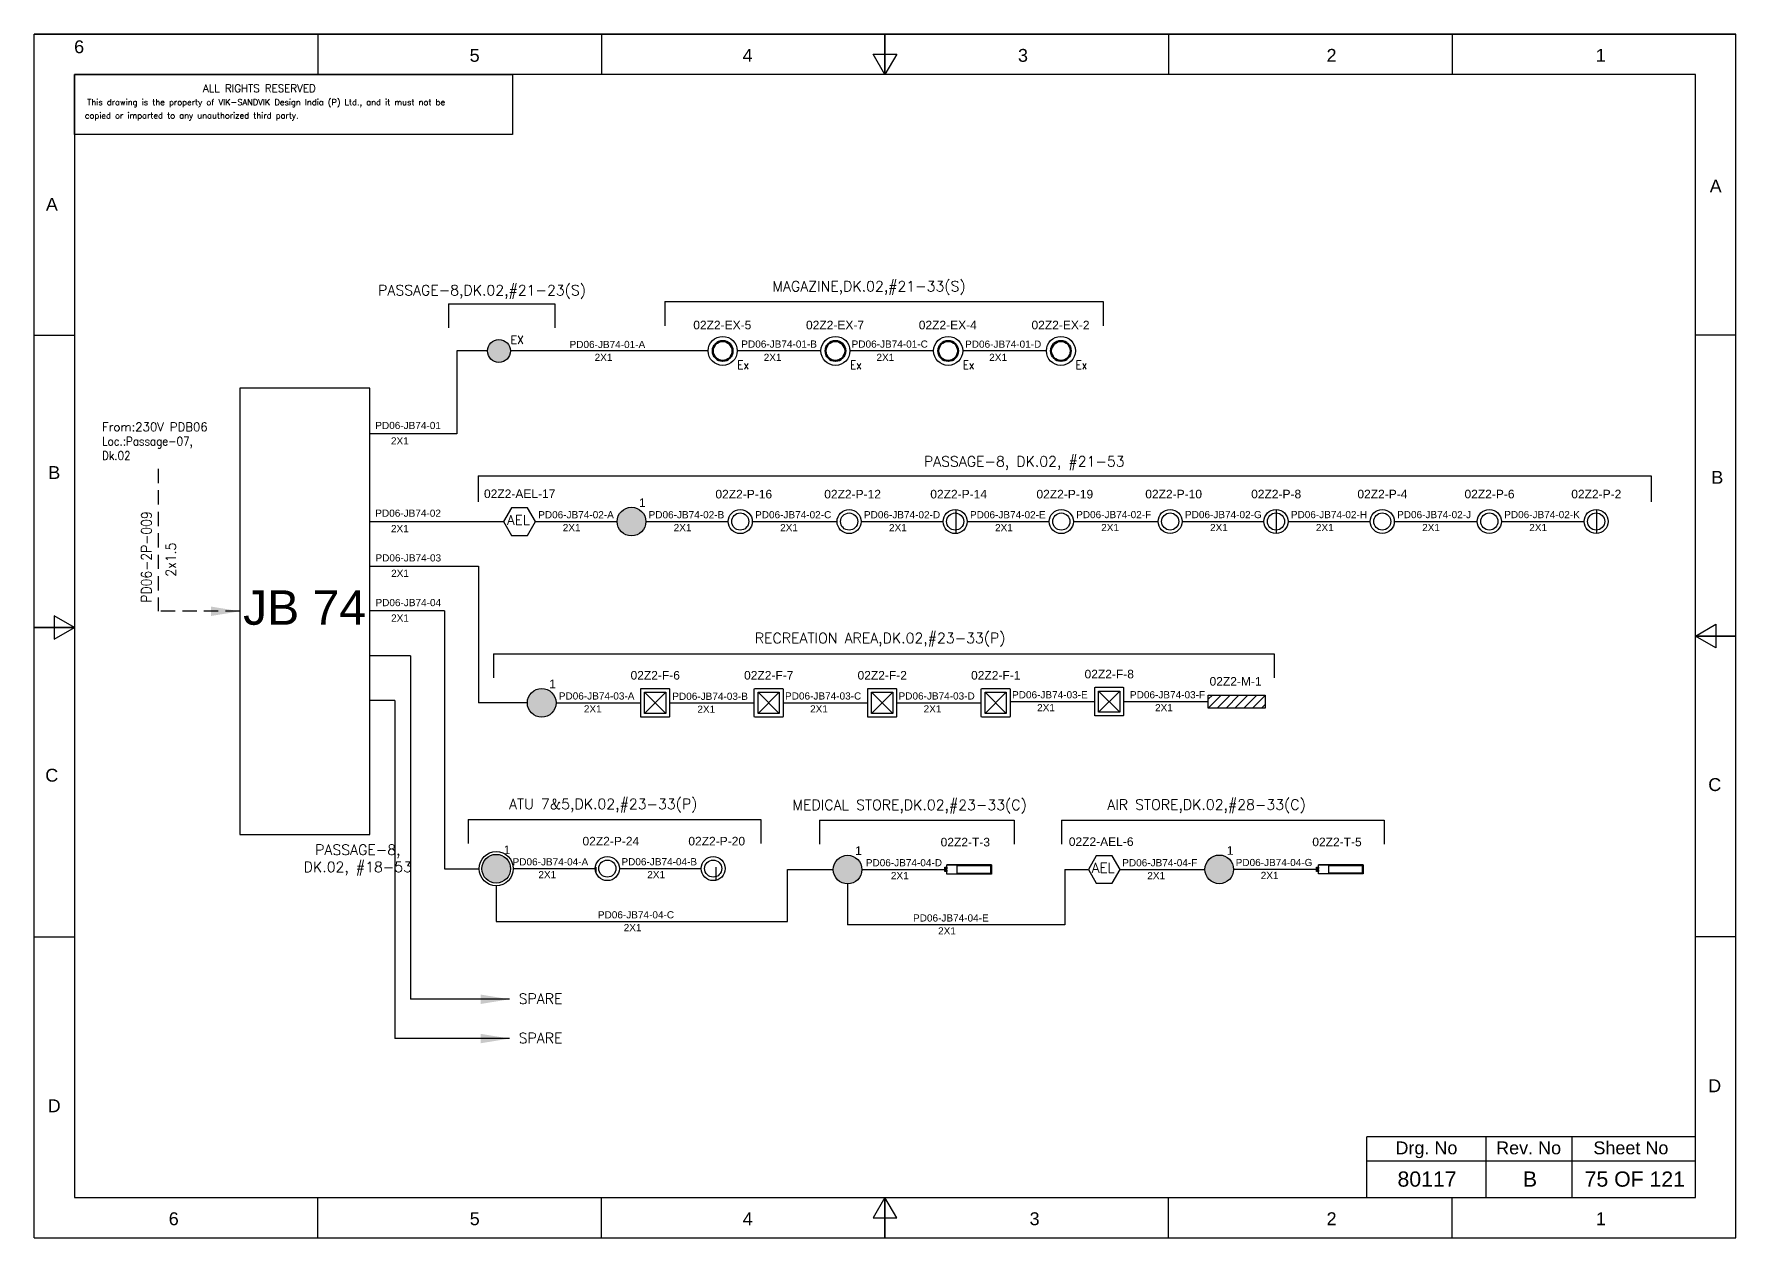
# Model space of a CAD drawing. Header units: inches. Extents: x -3311 to 1429, y -713 to 2436.
# Drawn here: x -670.8 to -373.8, y 408.4 to 618.4 of the extents above; entities that cross this region are included whole.
import ezdxf
from ezdxf.enums import TextEntityAlignment as Align

# ---------------------------------------------------------------- set-up
doc = ezdxf.new("R2010")
doc.units = ezdxf.units.IN
doc.linetypes.add('HIDDEN', pattern=[0.375, 0.25, -0.125])
doc.linetypes.add('SOLID', pattern=[0])
for name, color, linetype, lineweight in [('ELEC_TXT-025', 1, 'Continuous', 25), ('HEL-025', 1, 'Continuous', 25), ('HEL-035', 2, 'Continuous', 35)]:
    doc.layers.add(name, color=color, linetype=linetype, lineweight=lineweight)
for name, color, linetype in [('Fmount', 7, 'Continuous'), ('LINE', 3, 'SOLID'), ('MirL', 7, 'Continuous')]:
    doc.layers.add(name, color=color, linetype=linetype)
doc.styles.add('_NORMAL', font='arial.ttf')
doc.styles.add('ROMANS', font='simplex.shx', dxfattribs={"width": 0.88})
doc.styles.get("Standard").update_dxf_attribs({"font": 'arial.ttf'})
doc.dimstyles.get("Standard").update_dxf_attribs({"dimtxt": 0.18, "dimasz": 0.18, "dimexe": 0.18, "dimexo": 0.0625, "dimgap": 0.09, "dimtad": 0, "dimtih": 1, "dimtoh": 1, "dimdec": 4, "dimzin": 0, "dimdsep": 46, "dimtxsty": 'Standard', "dimcen": 0.09, "dimadec": 0, "dimazin": 0, "dimtfac": 1, "dimtdec": 4, "dimtofl": 0, "dimtmove": 0, "dimatfit": 3, "dimfxl": 1, "dimtolj": 1, "dimtzin": 0, "dimarcsym": 0})
pattern_1 = [(0, (0, 0), (0, 6.985), [5.08, -1.905]), (90, (0, 0), (-6.985, 4e-16), [5.08, -1.905])]

# ---------------------------------------------------------------- blocks, each defined once
blk = doc.blocks.new('fr')
at = {"color": 7, "linetype": 'Continuous'}
for p, q in [((33763.99041882888, 4500.404704292372), (33466.99094982888, 4500.404704292372)), ((33466.99094982888, 4500.404704292372), (33763.99041882888, 4500.404704292372)), ((33466.99094982888, 4290.333634292372), (33466.99094982888, 4500.404704292372)), ((33516.49086132888, 4500.404704292372), (33516.49086132888, 4493.331604292372)), ((33565.99077282888, 4500.404704292372), (33565.99077282888, 4493.331604292372)), ((33615.49068432888, 4500.404704292372), (33615.49068432888, 4493.331604292372)), ((33615.49068432888, 4493.331604292372), (33615.49068432888, 4500.404704292372)), ((33615.49068432888, 4500.404704292372), (33615.49068432888, 4493.331604292372)), ((33664.99059582888, 4500.404704292372), (33664.99059582888, 4493.331604292372)), ((33714.49050732888, 4500.404704292372), (33714.49050732888, 4493.331604292372)), ((33763.99041882888, 4290.333634292372), (33763.99041882888, 4500.404704292372)), ((33763.99041882888, 4290.333634292372), (33763.99041882888, 4500.404704292372)), ((33615.49068432888, 4493.331604292372), (33613.44882182088, 4496.868154292371)), ((33613.44882182088, 4496.868154292371), (33617.53254683689, 4496.868154292371)), ((33617.53254683689, 4496.868154292371), (33615.49068432888, 4493.331604292372)), ((33756.91731882888, 4493.331604292372), (33474.06404982888, 4493.331604292372)), ((33474.06404982888, 4493.331604292372), (33474.06404982888, 4297.406734292372)), ((33756.91731882888, 4297.406734292372), (33756.91731882888, 4493.331604292372)), ((33466.99094982888, 4447.886936792373), (33474.06404982888, 4447.886936792373)), ((33763.99041882888, 4447.886936792373), (33756.91731882888, 4447.886936792373)), ((33474.06404982888, 4396.869169292371), (33470.52749982888, 4398.911031800373)), ((33470.52749982888, 4398.911031800373), (33470.52749982888, 4394.827306784372)), ((33466.99094982888, 4396.869169292371), (33474.06404982888, 4396.869169292371)), ((33474.06404982888, 4396.869169292371), (33466.99094982888, 4396.869169292371)), ((33466.99094982888, 4396.869169292371), (33474.06404982888, 4396.869169292371)), ((33470.52749982888, 4394.827306784372), (33474.06404982888, 4396.869169292371)), ((33756.91731882888, 4395.369169292371), (33760.45386882887, 4397.411031800371)), ((33760.45386882887, 4397.411031800371), (33760.45386882887, 4393.327306784372)), ((33763.99041882888, 4395.369169292371), (33756.91731882888, 4395.369169292371)), ((33760.45386882887, 4393.327306784372), (33756.91731882888, 4395.369169292371)), ((33756.91731882888, 4395.369169292371), (33763.99041882888, 4395.369169292371)), ((33763.99041882888, 4395.369169292371), (33756.91731882888, 4395.369169292371)), ((33466.99094982888, 4342.851401792372), (33474.06404982888, 4342.851401792372)), ((33763.99041882888, 4342.851401792372), (33756.91731882888, 4342.851401792372)), ((33474.06404982888, 4297.406734292372), (33756.91731882888, 4297.406734292372)), ((33516.49086132888, 4290.333634292372), (33516.49086132888, 4297.406734292372)), ((33565.99077282888, 4290.333634292372), (33565.99077282888, 4297.406734292372)), ((33615.49068432888, 4297.406734292372), (33613.44882182088, 4293.870184292372)), ((33615.49068432888, 4290.333634292372), (33615.49068432888, 4297.406734292372)), ((33617.53254683689, 4293.870184292372), (33615.49068432888, 4297.406734292372)), ((33615.49068432888, 4297.406734292372), (33615.49068432888, 4290.333634292372)), ((33615.49068432888, 4290.333634292372), (33615.49068432888, 4297.406734292372)), ((33664.99059582888, 4290.333634292372), (33664.99059582888, 4297.406734292372)), ((33714.49050732888, 4290.333634292372), (33714.49050732888, 4297.406734292372)), ((33613.44882182088, 4293.870184292372), (33617.53254683689, 4293.870184292372)), ((33466.99094982888, 4290.333634292372), (33763.99041882888, 4290.333634292372)), ((33466.99094982888, 4290.333634292372), (33763.99041882888, 4290.333634292372))]:
    blk.add_line(p, q, dxfattribs=at)
at = {"color": 7, "style": '_NORMAL'}
for s, p in [('6', (33474.85554122253, 4498.184568051995)), ('5', (33543.88086868043, 4496.684568051995)), ('4', (33591.52292783513, 4496.684568051995)), ('3', (33639.57026672662, 4496.684568051994)), ('2', (33693.41447692277, 4496.684568051995)), ('1', (33740.39470872623, 4496.684568051995)), ('A', (33760.45386882887, 4473.878661882723)), ('A', (33470.10256842159, 4470.684646417788)), ('B', (33470.52499920517, 4423.895143770592)), ('B', (33760.73536651571, 4423.056339053171)), ('C', (33470.08476970382, 4371.074991954313)), ('C', (33760.28539060379, 4369.440827315858)), ('D', (33760.2726824658, 4316.886883350412)), ('D', (33470.50885169667, 4313.392487638034)), ('6', (33491.36728552911, 4293.686598051996)), ('5', (33543.89261298701, 4293.686598051996)), ('4', (33591.53467214172, 4293.686598051996)), ('3', (33641.59491144936, 4293.686598051996)), ('2', (33693.42622122935, 4293.686598051996)), ('1', (33740.40645303282, 4293.686598051996))]:
    blk.add_text(s, height=2.245709249999999, dxfattribs=at).set_placement(p, align=Align.MIDDLE_CENTER)
blk = doc.blocks.new('A$C4BAD7D21')
at = {"layer": 'HEL-025'}
blk.add_lwpolyline([(-34000.00013845507, -7.23888515495e-05), (-34000.00013845501, 2086.008166713233), (-18713.72949524718, 2086.008166713277), (-18713.72949524724, -7.23888078937e-05)], close=True, dxfattribs=at)
at = {"layer": 'HEL-025', "style": 'ROMANS'}
for s, p in [('This drawing is the property of VIK-SANDVIK Design India (P) Ltd., and it must not be', (-33557.56104603212, 1015.847137906297)), (' copied or imparted to any unauthorized third party.', (-33784.71575493622, 550.1417873854515))]:
    blk.add_text(s, height=210, dxfattribs=at).set_placement(p)
at = {"layer": 'HEL-035', "style": 'ROMANS'}
blk.add_text('     ALL RIGHTS RESERVED', height=262.5, dxfattribs=at).set_placement((-30497.35732344113, 1475.667350434829))
blk = doc.blocks.new('FIXED_KEY_SWITCH')
h = blk.add_hatch(color=1)
h.dxf.hatch_style = 1
edge = h.paths.add_edge_path()
edge.add_arc((848.1293472096052, 1737.458094578189), 2.5, 0, 360)
at = {"color": 1}
blk.add_circle((848.1293472096052, 1737.458094578189), 2.5, dxfattribs=at)
at = {"color": 7, "insert": (849.4370786624187, 1741.499464984656), "char_height": 1.5, "attachment_point": 1, "style": '_NORMAL'}
blk.add_mtext_dynamic_manual_height_columns('1', width=1.5, gutter_width=7.5, heights=[0], dxfattribs=at)
blk = doc.blocks.new('SWT')
blk.add_blockref('FIXED_KEY_SWITCH', (0, 0))
blk.add_attdef('TAG_NO', (844.5529265958943, 1741.112352781243), '', height=1.5)
blk = doc.blocks.new('1')
h = blk.add_hatch()
h.set_pattern_fill('ANGLE', color=6)
h.set_pattern_definition(pattern_1)
h.paths.add_polyline_path([(303.2302353130694, 2044.429466900096, 1), (306.2249300712715, 2044.429466900096, 1)], flags=0)
h.paths.add_polyline_path([(302.6275826921704, 2044.429466900096, 1), (306.8275826921705, 2044.429466900096, 1)])
h.paths.add_polyline_path([(306.2249300712715, 2044.429466900096, -1), (303.2302353130694, 2044.429466900096, -1)], flags=16)
h = blk.add_hatch()
h.set_pattern_fill('ANGLE', color=6)
h.set_pattern_definition(pattern_1)
h.paths.add_polyline_path([(303.2302353130694, 2044.429466900096, 1), (306.2249300712715, 2044.429466900096, 1)])
at = {"color": 6}
for radius in [2.099999999999999, 1.497347379101032]:
    blk.add_circle((304.7275826921705, 2044.429466900096), radius, dxfattribs=at)
blk = doc.blocks.new('LED PENDENT LIGHT 15W')
blk.add_blockref('1', (0, 0))
blk.add_attdef('TAG_NO', (301.6269754207697, 2048.098214413763), '', height=1.5)
blk = doc.blocks.new('AEL')
at = {"color": 4}
blk.add_lwpolyline([(989.9752931674598, -190.0937488762077), (992.7522595313308, -190.0937488762077), (994.140742713266, -187.6888254596407), (992.7522595313308, -185.2839020430737), (989.9752931674598, -185.2839020430737), (988.5868099855245, -187.6888254596407)], close=True, dxfattribs=at)
at = {"color": 4, "style": 'ROMANS'}
blk.add_text('AEL', height=1.725, dxfattribs=at).set_placement((989.1959836497424, -188.2711585409042))
blk = doc.blocks.new('AEL_L')
blk.add_blockref('AEL', (0, 0))
blk.add_attdef('TAG_NO', (986.5509174898416, -183.5896636619281), '', height=1.5)
blk = doc.blocks.new('LED FLUSH MOUNT')
for p, q in [((114817.5814173525, 79431.82363872256), (114604.2757797349, 79218.75747545897)), ((114604.2757797349, 79431.82363872256), (114817.5814173525, 79218.75747545897))]:
    blk.add_line(p, q)
blk.add_lwpolyline([(114571.9285985437, 79470.29055709078), (114849.9285985437, 79470.29055709078, -0.4142135623730951), (114855.9285985437, 79464.29055709078), (114855.9285985437, 79186.29055709078, -0.4142135623730951), (114849.9285985437, 79180.29055709078), (114571.9285985437, 79180.29055709078, -0.4142135623730951), (114565.9285985437, 79186.29055709078), (114565.9285985437, 79464.29055709078, -0.4142135623730951)], format="xyb", close=True)
blk.add_lwpolyline([(114604.2757797349, 79431.82363872256), (114817.5814173525, 79431.82363872256), (114817.5814173525, 79218.75747545897), (114604.2757797349, 79218.75747545897)], close=True)
blk = doc.blocks.new('LED Flush Mounted Light 22W')
blk.add_blockref('LED FLUSH MOUNT', (0, 0))
at = {"style": 'ROMANS', "width": 0.7}
blk.add_attdef('TAG_NO.:', (113905.2667606234, 79578.64476839203), '', height=250, dxfattribs=at)
blk = doc.blocks.new('2A')
at = {"color": 7, "lineweight": -3, "ltscale": 2.5}
blk.add_line((790.0248076338233, 1997.62080387622, -0.0270609315187806), (782.2260654954592, 1997.62080387622, -0.0270609315187806), dxfattribs=at)
at = {"color": 7, "lineweight": -3, "ltscale": 2.5, "elevation": -0.0270609315187806}
for points in [[(781.9116000866528, 1997.205709536597), (782.2260654954592, 1997.205709536597), (782.2260654954592, 1996.941558593201), (781.9116000866528, 1996.941558593201)], [(781.9116000866528, 1996.702564882509), (782.2260654954592, 1996.702564882509), (782.2260654954592, 1996.438413939113), (781.9116000866528, 1996.438413939113)], [(782.2260654954592, 1997.62080387622), (790.0248076338233, 1997.62080387622), (790.0248076338233, 1996.02331959949), (782.2260654954592, 1996.02331959949)], [(784.0292030799361, 1997.501307020874), (789.8782596837103, 1997.501307020874), (789.8782596837103, 1996.142816454836), (784.0292030799361, 1996.142816454836)]]:
    blk.add_lwpolyline(points, close=True, dxfattribs=at)
blk = doc.blocks.new('LED TUBE LIGHT 30W')
blk.add_blockref('2A', (179.9054482727602, -357.8945967387995))
blk.add_attdef('TAG_NO.', (962.5195036238373, 1642.970585224031), '', height=1.5)
blk = doc.blocks.new('4')
blk.add_circle((514.1671971640702, -147.1688693116419), 2.535588927480375)
at = {"lineweight": 50}
blk.add_circle((514.1671971640702, -147.1688693116419), 1.72971686746999, dxfattribs=at)
at = {"style": 'ROMANS', "width": 0.88}
blk.add_text('Ex', height=1.5, dxfattribs=at).set_placement((516.7195789003687, -150.3645358142221))
blk = doc.blocks.new('LED EXPLOSION PROOF LIGHT 15W')
blk.add_blockref('4', (0, 0))
blk.add_attdef('TAG_NO', (509.3686963850277, -143.464757260419), '', height=1.5)
blk = doc.blocks.new('MIR')
h = blk.add_hatch()
h.set_pattern_fill('ANSI31', color=256, scale=500)
h.set_pattern_definition([(45, (0, 0), (-44.19417382415921, 44.19417382415922), [])])
h.paths.add_polyline_path([(109452.1404377762, 30143.02744329074), (110018.6955839356, 30143.02744329074), (110018.6955839356, 30271.99898408988), (109452.1404377762, 30271.99898408988)])
at = {"elevation": -6.433351067640718}
blk.add_lwpolyline([(109452.1404377762, 30271.99898408988), (110018.6955839356, 30271.99898408988), (110018.6955839356, 30143.02744329074), (109452.1404377762, 30143.02744329074)], close=True, dxfattribs=at)
blk = doc.blocks.new('MIRROR LIGHT')
blk.add_blockref('MIR', (0, 0))
at = {"style": 'ROMANS', "width": 0.7}
blk.add_attdef('TAG_NO.:', (108952.0500604236, 30348.2317204356), '', height=250, dxfattribs=at)
blk = doc.blocks.new('EX_PROOF_SWITCH')
h = blk.add_hatch(color=1)
h.dxf.hatch_style = 1
edge = h.paths.add_edge_path()
edge.add_arc((2067.164614525853, 3666.549336164638), 2, 0, 360)
at = {"color": 1}
blk.add_circle((2067.164614525853, 3666.549336164638), 2, dxfattribs=at)
at = {"color": 1, "style": 'ROMANS'}
blk.add_text('EX', height=1.399999999999999, dxfattribs=at).set_placement((2069.192408407086, 3668.460402878038), align=Align.MIDDLE_LEFT)

msp = doc.modelspace()

# ---------------------------------------------------------------- linework, layer by layer
for p, q in [((-598.4881223313781, 571.3791670634317, -0.0541218630375611), (-579.9631828952994, 571.3791670634317, -0.0541218630375611)), ((-560.7864050204361, 571.7359894280152, -0.0541218630375611), (-484.2842865030188, 571.7359894280152, -0.0541218630375611)), ((-597.0508174766946, 563.1408783852885), (-597.0508174766954, 548.6740964360814)), ((-591.7175978398345, 563.1408783852886), (-597.0508174766954, 563.1408783852885)), ((-553.2041950069469, 563.1408783852885), (-587.7175978398345, 563.1408783852889)), ((-533.5294672527161, 563.1408783852885), (-548.1330171519857, 563.1408783852885)), ((-513.8547394984852, 563.1408783852885), (-528.4582893977549, 563.1408783852885)), ((-494.1800117442544, 563.1408783852885), (-508.783561643524, 563.1408783852885)), ((-593.2824473939844, 525.5627901109683), (-593.2824473939844, 501.7360046594731)), ((-599.206167896762, 517.7611589750358), (-612.2648705275051, 517.7611589750358)), ((-599.206167896762, 517.7611589750362), (-599.2061678967624, 472.7960071632582)), ((-605.1298883995396, 509.9595278391034), (-612.2648705275051, 509.9595278391034)), ((-605.1298883995396, 509.9595278391043), (-605.1298883995396, 450.0099339760345)), ((-590.6580304303479, 510.2855469619689, -0.0541218630375611), (-454.4089222816701, 510.2855469619709, -0.0541218630375611)), ((-607.8513729580144, 502.1578967031714), (-612.2648705275051, 502.1578967031714)), ((-607.8513729580144, 502.1578967031718), (-607.8513729580144, 443.1543050762356)), ((-584.754848174135, 501.7360046594731), (-593.2824473939844, 501.7360046594731)), ((-595.0672480522143, 481.3911182059846, -0.0541218630375611), (-544.0365633373813, 481.3911182059846, -0.0541218630375611)), ((-533.7460294968923, 481.2384102073979, -0.0541218630375611), (-499.7811741283931, 481.2384102073979, -0.0541218630375611)), ((-491.542245376052, 481.275007048459, -0.0541218630375611), (-435.2357357478932, 481.275007048459, -0.0541218630375611)), ((-490.964944026291, 472.6615975852013), (-490.964944026291, 463.0007758923811)), ((-590.1892294916888, 469.8218521424565), (-590.1892294916888, 463.5704489712561)), ((-528.8680109363667, 470.143299164672), (-528.8680109363667, 463.0007758923811)), ((-490.964944026291, 463.0007758923811), (-528.8680109363659, 463.0007758923816))]:
    msp.add_line(p, q)
at = {"color": 7, "linetype": 'Continuous'}
for p, q in [((-380.9157280022482, 426.0309320640563), (-438.2346025059632, 426.0309320640563)), ((-438.2346025059632, 415.4351572485011), (-438.2346025059632, 426.0309320640563)), ((-417.4620008503881, 415.4351572485011), (-417.4620008503881, 426.0309320640563)), ((-402.4457310947682, 415.4351572485011), (-402.4457310947682, 426.0309320640563)), ((-438.2346025059632, 421.8481369925784), (-380.9157280022482, 421.8481369925784))]:
    msp.add_line(p, q, dxfattribs=at)
at = {"linetype": 'HIDDEN', "ltscale": 10}
msp.add_lwpolyline([(-649.1536767960542, 542.5891448964638), (-649.1536767960542, 517.7113515794371)], dxfattribs=at)
at = {"layer": 'LINE', "color": 0}
for p, q in [((-598.4881223313782, 571.3791670634317, -0.0541218630375611), (-598.4881223313782, 567.1896172546261, -0.0541218630375611)), ((-579.9631828952993, 571.3791670634317, -0.0541218630375611), (-579.9631828952993, 567.1896172546261, -0.0541218630375611)), ((-560.7864050204361, 571.7359894280152, -0.0541218630375611), (-560.7864050204361, 567.5464396192092, -0.0541218630375611)), ((-484.2842865030188, 571.7359894280152, -0.0541218630375611), (-484.2842865030188, 567.5464396192092, -0.0541218630375611)), ((-634.9448442545681, 556.6618112225324), (-634.9448442545681, 478.760891936341)), ((-612.2648705275051, 556.6618112225324), (-634.9448442545671, 556.6618112225324)), ((-612.2648705275051, 478.760891936341), (-612.2648705275051, 556.6618112225324)), ((-597.050817476695, 548.6740964360814), (-612.264870527506, 548.6740964360814)), ((-593.3562592697672, 541.3338861886053), (-593.3562592697672, 536.8338861886059)), ((-593.3562592697672, 541.3338861886053), (-388.6521303268546, 541.3338861886053)), ((-388.6521303268546, 541.3338861886067), (-388.6521303268546, 536.8338861886067)), ((-612.2648705275051, 533.3644212468989), (-588.9066422847936, 533.3644212468989)), ((-583.3518990135452, 533.3639532793877), (-569.0850892284368, 533.3639532793877)), ((-564.0850892286395, 533.3639214415125), (-549.7017251413098, 533.3639214415125, -0.0270609315187806)), ((-545.5017252146663, 533.3633663728951, -0.0270609315187806), (-530.7063082084114, 533.3633663728951, -0.0270609315187806)), ((-526.5063082084115, 533.3633663728951, -0.0541218630375612), (-512.197359023964, 533.3633663728951, -0.0811827945563418)), ((-507.9973590239651, 533.3633663728951, -0.0811827945563418), (-493.6762455298604, 533.3633663728951, -0.1082437260751223)), ((-489.4763252533238, 533.3816647934253, -0.1082437260751223), (-474.680908247069, 533.3816647934253, -0.1082437260751223)), ((-470.4809082470701, 533.3816647934253, -0.1082437260751223), (-456.2092885057064, 533.3816647934253, -0.1082437260751223)), ((-452.0092885057065, 533.3816647934253, -0.1082437260751223), (-437.6667741917563, 533.3816647934253, -0.1082437260751223)), ((-433.4667741917565, 533.3816647934253, -0.1082437260751223), (-418.9778350501683, 533.3816647934253, -0.1082437260751223)), ((-414.7778350501676, 533.3816647934253, -0.1082437260751223), (-400.3447680815634, 533.3816647934253, -0.1082437260751223)), ((-612.2346362995368, 525.5627901109674), (-593.2824473939844, 525.5627901109683)), ((-590.6580304303479, 510.2855469619694, -0.0541218630375611), (-590.6580304303479, 506.0959971531643, -0.0541218630375611)), ((-454.4089222816692, 510.2855469619694, -0.0541218630375611), (-454.4089222816692, 506.0959971531643, -0.0541218630375611)), ((-500.5283801491159, 501.9506544466371), (-485.732963142861, 501.9506544466371)), ((-480.7217631428612, 501.9506544466371), (-465.9263461366062, 501.9506544466371)), ((-579.754848174135, 501.7360046594736), (-564.9594311678802, 501.7360046594736)), ((-559.9482311678802, 501.7360046594736), (-545.1528141616253, 501.7360046594736)), ((-540.1416141616246, 501.7360046594736), (-525.3461971553706, 501.7360046594736)), ((-520.3349971553707, 501.7360046594736), (-505.5395801491158, 501.7360046594736)), ((-595.0672480522143, 481.3911182059846, -0.0541218630375611), (-595.0672480522143, 477.2015683971794, -0.0541218630375611)), ((-544.0365633373813, 481.3911182059846, -0.0541218630375611), (-544.0365633373813, 477.2015683971794, -0.0541218630375611)), ((-533.7460294968923, 481.2384102073979, -0.0541218630375611), (-533.7460294968923, 477.0488603985922, -0.0541218630375611)), ((-499.781174128394, 481.2384102073979, -0.0541218630375611), (-499.781174128394, 477.0488603985922, -0.0541218630375611)), ((-491.542245376052, 481.275007048459, -0.0541218630375611), (-491.542245376052, 477.0854572396528, -0.0541218630375611)), ((-435.2357357478932, 481.275007048459, -0.0541218630375611), (-435.2357357478932, 477.0854572396528, -0.0541218630375611)), ((-634.9448442545671, 478.760891936341), (-612.2648705275051, 478.760891936341)), ((-599.206167896762, 472.7960071632582), (-593.1633845124904, 472.7960071632579)), ((-587.2151307617262, 472.8143055837882), (-572.8938922088983, 472.8143055837882)), ((-568.6938922088992, 472.8143055837882), (-554.4222724675354, 472.8143055837882)), ((-539.3501244408753, 472.6406541728466), (-531.3680109363668, 472.643299164672)), ((-526.3680779037024, 472.6615975852013), (-511.5726736535761, 472.6615975852013)), ((-490.964944026291, 472.6615975852013), (-486.8541414704796, 472.6615975852013)), ((-481.3002884662018, 472.6798960057322), (-466.5048714599468, 472.6798960057322)), ((-461.5049384272825, 472.6981944262624), (-446.7095341771564, 472.6981944262624))]:
    msp.add_line(p, q, dxfattribs=at)
at = {"layer": 'LINE', "color": 7}
for p, q in [((-539.3501244408753, 463.5704489712561), (-539.3501244408753, 472.6406541728466)), ((-590.1892294916888, 463.5704489712561), (-539.3501244408753, 463.5704489712561))]:
    msp.add_line(p, q, dxfattribs=at)
at = {"layer": 'LINE', "color": 0}
msp.add_circle((-590.1892294916888, 472.7960071632581), 2.974155020801596, dxfattribs=at)

# ---------------------------------------------------------------- block references
for name, p in [('fr', (-34137.83304683112, -3881.971577043872)), ('SWT', (-1414.714436438042, -1204.094141298802)), ('SWT', (-1430.38419538374, -1235.722089918716)), ('SWT', (-1438.318576701294, -1264.662087414931)), ('SWT', (-1376.997358145972, -1264.814795413517)), ('SWT', (-1312.134218669552, -1264.778198572457))]:
    msp.add_blockref(name, p)
ref = msp.add_blockref('LED EXPLOSION PROOF LIGHT 15W', (-1064.835803243536, 710.3097476969297))
ref.add_attrib('TAG_NO', '02Z2-EX-5', (-555.8019102437129, 566.9103286905555), dxfattribs={"height": 1.5})
ref = msp.add_blockref('LED EXPLOSION PROOF LIGHT 15W', (-1045.161075489305, 710.3097476969297))
ref.add_attrib('TAG_NO', '02Z2-EX-7', (-536.1271824894819, 566.9103286905555), dxfattribs={"height": 1.5})
ref = msp.add_blockref('LED EXPLOSION PROOF LIGHT 15W', (-1025.486347735074, 710.3097476969297))
ref.add_attrib('TAG_NO', '02Z2-EX-4', (-516.4524547352512, 566.9103286905555), dxfattribs={"height": 1.5})
ref = msp.add_blockref('LED EXPLOSION PROOF LIGHT 15W', (-1005.811619980844, 710.3097476969297))
ref.add_attrib('TAG_NO', '02Z2-EX-2', (-496.7777269810203, 566.9103286905555), dxfattribs={"height": 1.5})
ref = msp.add_blockref('AEL_L', (-1577.493452270318, 721.0532467065394))
ref.add_attrib('TAG_NO', '02Z2-AEL-17', (-592.3212202290333, 537.4635830446118), dxfattribs={"color": 4, "height": 1.5})
ref = msp.add_blockref('LED PENDENT LIGHT 15W', (-852.3293078334799, -1511.065545458584, -0.0270609315187806))
ref.add_attrib('TAG_NO', '02Z2-P-16', (-551.9403616916578, 537.4012650787658, -0.0270609315187806), dxfattribs={"height": 1.5})
ref = msp.add_blockref('LED PENDENT LIGHT 15W', (-833.3338909005824, -1511.0661005272, -0.0541218630375612))
ref.add_attrib('TAG_NO', '02Z2-P-12', (-532.9449447587602, 537.4007100101488, -0.0541218630375612), dxfattribs={"height": 1.5})
ref = msp.add_blockref('LED PENDENT LIGHT 15W', (-814.8249417161342, -1511.0661005272, -0.0811827945563418))
ref.add_attrib('TAG_NO', '02Z2-P-14', (-514.4359955743129, 537.4007100101488, -0.0811827945563418), dxfattribs={"height": 1.5})
ref = msp.add_blockref('LED PENDENT LIGHT 15W', (-796.3038282220303, -1511.0661005272, -0.1082437260751223))
ref.add_attrib('TAG_NO', '02Z2-P-19', (-495.9148820802083, 537.4007100101488, -0.1082437260751223), dxfattribs={"height": 1.5})
ref = msp.add_blockref('LED PENDENT LIGHT 15W', (-777.308490939241, -1511.047802106671, -0.1082437260751223))
ref.add_attrib('TAG_NO', '02Z2-P-10', (-476.9195447974189, 537.4190084306787, -0.1082437260751223), dxfattribs={"height": 1.5})
ref = msp.add_blockref('LED PENDENT LIGHT 15W', (-758.8368711978765, -1511.047802106671, -0.1082437260751223))
ref.add_attrib('TAG_NO', '02Z2-P-8', (-458.4479250560543, 537.4190084306787, -0.1082437260751223), dxfattribs={"height": 1.5})
ref = msp.add_blockref('LED PENDENT LIGHT 15W', (-740.2943568839264, -1511.047802106671, -0.1082437260751223))
ref.add_attrib('TAG_NO', '02Z2-P-4', (-439.9054107421043, 537.4190084306787, -0.1082437260751223), dxfattribs={"height": 1.5})
ref = msp.add_blockref('LED PENDENT LIGHT 15W', (-721.6054177423384, -1511.047802106671, -0.1082437260751223))
ref.add_attrib('TAG_NO', '02Z2-P-6', (-421.2164716005163, 537.4190084306787, -0.1082437260751223), dxfattribs={"height": 1.5})
ref = msp.add_blockref('LED PENDENT LIGHT 15W', (-702.9723507737335, -1511.047802106671, -0.1082437260751223))
ref.add_attrib('TAG_NO', '02Z2-P-2', (-402.5834046319114, 537.4190084306787, -0.1082437260751223), dxfattribs={"height": 1.5})
ref = msp.add_blockref('LED PENDENT LIGHT 15W', (-875.5214749010703, -1571.615161316307))
ref.add_attrib('TAG_NO', '02Z2-P-24', (-575.132528759248, 476.8516492210419), dxfattribs={"height": 1.5})
ref = msp.add_blockref('LED PENDENT LIGHT 15W', (-857.0498551597057, -1571.615161316307))
ref.add_attrib('TAG_NO', '02Z2-P-20', (-556.6609090178836, 476.8516492210419), dxfattribs={"height": 1.5})
ref = msp.add_blockref('LED TUBE LIGHT 30W', (-1473.704187421796, -1166.265867413855, 0.0270609315187806))
ref.add_attrib('TAG_NO.', '02Z2-T-3', (-512.6340796468594, 476.6819029196512, 0.0270609315187806), dxfattribs={"height": 1.5})
ref = msp.add_blockref('AEL_L', (-1475.440951456004, 660.3504230448424))
ref.add_attrib('TAG_NO', '02Z2-AEL-6', (-490.2687194147192, 476.7607593829152), dxfattribs={"color": 4, "height": 1.5})
ref = msp.add_blockref('LED TUBE LIGHT 30W', (-1408.841047945376, -1166.229270572793, 0.0270609315187806))
ref.add_attrib('TAG_NO.', '02Z2-T-5', (-447.7709401704396, 476.7184997607123, 0.0270609315187806), dxfattribs={"height": 1.5})
at = {"layer": 'ELEC_TXT-025', "color": 0, "xscale": 0.005, "yscale": 0.005, "zscale": 0.005}
msp.add_blockref('A$C4BAD7D21', (-493.7689963099718, 600.9299864149352), dxfattribs=at)
at = {"layer": 'Fmount'}
ref = msp.add_blockref('LED Flush Mounted Light 22W', (-2544.658677350716, -869.005016167055), dxfattribs=dict(at, xscale=0.01728, yscale=0.01728, zscale=0.01728))
ref.add_attrib('TAG_NO.:', '02Z2-F-6', dxfattribs={"layer": '0', "height": 1.5}).set_placement((-566.7451932465102, 505.3404946458827), align=Align.BOTTOM_LEFT)
ref = msp.add_blockref('LED Flush Mounted Light 22W', (-2524.852060344461, -869.005016167055), dxfattribs=dict(at, xscale=0.01728, yscale=0.01728, zscale=0.01728))
ref.add_attrib('TAG_NO.:', '02Z2-F-7', dxfattribs={"layer": '0', "height": 1.5}).set_placement((-546.9385762402553, 505.3404946458827), align=Align.BOTTOM_LEFT)
ref = msp.add_blockref('LED Flush Mounted Light 22W', (-2505.045443338206, -869.005016167055), dxfattribs=dict(at, xscale=0.01728, yscale=0.01728, zscale=0.01728))
ref.add_attrib('TAG_NO.:', '02Z2-F-2', dxfattribs={"layer": '0', "height": 1.5}).set_placement((-527.1319592340004, 505.3404946458827), align=Align.BOTTOM_LEFT)
ref = msp.add_blockref('LED Flush Mounted Light 22W', (-2485.238826331951, -869.005016167055), dxfattribs=dict(at, xscale=0.01728, yscale=0.01728, zscale=0.01728))
ref.add_attrib('TAG_NO.:', '02Z2-F-1', dxfattribs={"layer": '0', "height": 1.5}).set_placement((-507.3253422277457, 505.3404946458827), align=Align.BOTTOM_LEFT)
ref = msp.add_blockref('LED Flush Mounted Light 22W', (-2465.432209325697, -868.7903663798917), dxfattribs=dict(at, xscale=0.01728, yscale=0.01728, zscale=0.01728))
ref.add_attrib('TAG_NO.:', '02Z2-F-8', dxfattribs={"layer": '0', "height": 1.5}).set_placement((-487.5187252214909, 505.5551444330462), align=Align.BOTTOM_LEFT)
at = {"layer": 'LINE', "color": 7}
msp.add_blockref('EX_PROOF_SWITCH', (-2656.882212365687, -3103.408457779349), dxfattribs=at)
at = {"layer": 'MirL'}
ref = msp.add_blockref('MIRROR LIGHT', (-2381.338803797691, -26.68082679294321, 0.1125836436837125), dxfattribs=dict(at, xscale=0.0175, yscale=0.0175, zscale=0.0175))
ref.add_attrib('TAG_NO.:', '02Z2-M-1', dxfattribs={"layer": '0', "height": 1.5}).set_placement((-465.7029622258906, 504.2854819227918, -0.1125759231901261), align=Align.BOTTOM_LEFT)

# ---------------------------------------------------------------- texts
at = {"color": 7}
for s, p in [('PD06-JB74-01-A', (-577.3864928956262, 563.6466557365511)), ('PD06-JB74-01-B', (-547.4131760889195, 563.7133788609289)), ('PD06-JB74-01-C', (-528.1596793007074, 563.7124692978041, -0.0270609315187806)), ('PD06-JB74-01-D', (-508.365598955851, 563.6950627997921)), ('2X1', (-573.0157843407696, 561.3924342437394)), ('2X1', (-543.5086497064157, 561.3924342437385)), ('2X1', (-523.8339219521849, 561.3924342437385)), ('2X1', (-504.159194197954, 561.3924342437385)), ('PD06-JB74-01', (-611.2876499485455, 549.5141910974324)), ('2X1', (-608.5567072082787, 546.8205473053877)), ('PD06-JB74-02', (-611.2876499485455, 534.2045159082498)), ('PD06-JB74-02-A', (-582.8614218093418, 533.9364537550282)), ('PD06-JB74-02-B', (-563.5946120244361, 533.9364219171529)), ('PD06-JB74-02-C', (-545.0112480106335, 533.9358400751112, -0.0541218630375612)), ('PD06-JB74-02-D', (-526.0158310042824, 533.935849207929, -0.0541218630375612)), ('PD06-JB74-02-E', (-507.5068818198351, 533.935849207929, -0.0811827945563418)), ('PD06-JB74-02-F', (-488.9858480491501, 533.9541530701835, -0.1082437260751223)), ('PD06-JB74-02-G', (-469.9904310428965, 533.9541530701835, -0.1082437260751223)), ('PD06-JB74-02-H', (-451.5188113015328, 533.9541530701835, -0.1082437260751223)), ('PD06-JB74-02-J', (-432.9762969875828, 533.9541530701835, -0.1082437260751223)), ('PD06-JB74-02-K', (-414.2873578459939, 533.9541530701835, -0.1082437260751223)), ('2X1', (-608.5567072082787, 531.510872116205)), ('2X1', (-578.577110997021, 531.6822004243409)), ('2X1', (-559.2239034695793, 531.6822004243409)), ('2X1', (-540.6405394556068, 531.6816453557238, -0.0270609315187806)), ('2X1', (-521.6451224493521, 531.6816453557238, -0.0541218630375612)), ('2X1', (-503.1361732649047, 531.6816453557238, -0.0811827945563418)), ('2X1', (-484.6151394933794, 531.6999991936382, -0.1082437260751223)), ('2X1', (-465.6197224871257, 531.6999991936382, -0.1082437260751223)), ('2X1', (-447.148102745762, 531.6999991936382, -0.1082437260751223)), ('2X1', (-428.6055884318121, 531.6999991936382, -0.1082437260751223)), ('2X1', (-409.9166492902232, 531.6999991936382, -0.1082437260751223)), ('PD06-JB74-03', (-611.2574157205772, 526.4028847723183)), ('2X1', (-608.5264729803102, 523.7092409802735)), ('PD06-JB74-04', (-611.2574157205772, 518.6012536363868)), ('2X1', (-608.5264729803102, 515.907609844342)), ('PD06-JB74-03-A', (-579.2643709699314, 502.308505135114)), ('PD06-JB74-03-B', (-559.4584635624897, 502.2534513879987, -0.0270609315187806)), ('PD06-JB74-03-C', (-539.7813570253666, 502.3084783616891, -0.0270609315187806)), ('PD06-JB74-03-D', (-519.9747400191117, 502.3084783616891, -0.0270609315187806)), ('PD06-JB74-03-E', (-500.168123012857, 502.5231281488527, -0.0270609315187806)), ('PD06-JB74-03-F', (-479.5867893572367, 502.5231281488527, -0.0270609315187806)), ('2X1', (-574.8936624141606, 500.0543512585687)), ('2X1', (-555.087755007633, 499.9992298951865, -0.0270609315187806)), ('2X1', (-535.4106484703398, 500.0542836423019)), ('2X1', (-515.604031464085, 500.0542836423019)), ('2X1', (-495.7974144578302, 500.2689334294655)), ('2X1', (-475.2160808022098, 500.2689334294655)), ('PD06-JB74-04-A', (-587.3289723554308, 473.3684808654738, -0.0270609315187806)), ('2X1', (-582.8281234552086, 471.1326399840008)), ('PD06-JB74-04-B', (-568.3336350726412, 473.3867792860037, -0.0270609315187806)), ('2X1', (-563.8327064489548, 471.1326399840008)), ('PD06-JB74-04-D', (-525.6883796759312, 473.2157728668871, -0.0270609315187806)), ('2X1', (-521.3176711209043, 470.9615781474994)), ('PD06-JB74-04-F', (-480.9398846391441, 473.2157728668871, -0.0270609315187806)), ('2X1', (-476.5691760841173, 470.9615781474994)), ('PD06-JB74-04-G', (-461.1446143236889, 473.2523697079478, -0.0270609315187806)), ('2X1', (-456.7739057686622, 470.9981749885599)), ('PD06-JB74-04-C', (-572.4454167735793, 464.1246242529414, -0.0270609315187806)), ('PD06-JB74-04-E', (-517.4459057172135, 463.5732495945971, -0.0270609315187806)), ('2X1', (-567.9445678733572, 461.8887833714689)), ('2X1', (-513.0751971621867, 461.31905487521))]:
    msp.add_text(s, height=1.25, dxfattribs=at).set_placement(p)
at = {"color": 7, "lineweight": 30}
msp.add_text('JB 74 ', height=6, dxfattribs=at).set_placement((-622.4702039096118, 518.3605628162641), align=Align.MIDDLE_CENTER)
at = {"color": 7}
for s, height, p in [('Drg. No', 2.245994999999999, (-427.8613890153019, 424.0822967176828)), ('Rev. No', 2.245994999999999, (-410.0237733863596, 424.0822967176836)), ('Sheet No', 2.245994999999999, (-392.182371942471, 424.0822967176828)), ('80117', 2.65275, (-427.7536936033301, 418.637181025545)), ('B', 2.65275, (-409.783023019746, 418.6371810255459)), ('75 OF 121', 2.65275, (-391.4965054697686, 418.6371810255459))]:
    msp.add_text(s, height=height, dxfattribs=at).set_placement(p, align=Align.MIDDLE_CENTER)
at = {"color": 7, "char_height": 1.8, "attachment_point": 1, "style": '_NORMAL'}
for s, insert, width in [('{\\Fromans|c0;\\C2;PASSAGE-8,DK.02,#21-23(S)}', (-610.7923289285476, 574.6321685844596, 0.2161197692336398), 74.17760965465446), ('{\\Fromans|c0;\\C2;MAGAZINE,DK.02,#21-33(S)}', (-541.9930674490696, 575.3308717959843, 0.2161197692336398), 74.17760965465446), ('{\\Fromans|c0;\\C2;RECREATION AREA,DK.02,#23-33(P)}', (-545.0525823494427, 513.9442533823025, 0.2161197692336398), 107.6364788701502), ('{\\Fromans|c0;\\C2;ATU 7&5,DK.02,#23-33(P)}', (-587.9456323966242, 484.9860005739538, 0.2161197692336398), 74.17760965465446), ('{\\Fromans|c0;\\C2;MEDICAL STORE,DK.02,#23-33(C)}', (-538.4867767466203, 484.8332925753671, 0.2161197692336398), 74.17760965465446), ('{\\Fromans|c0;\\C2;AIR STORE,DK.02,#28-33(C)}', (-483.5513172647952, 484.8698894164281, 0.2161197692336398), 74.17760965465446), ('{\\Fromans|c0;\\C2;SPARE}', (-586.2665736787003, 451.0069277781649), 8.165826236390785), ('{\\Fromans|c0;\\C2;SPARE}', (-586.2665736787003, 444.1512988783661), 8.165826236390785)]:
    msp.add_mtext(s, dxfattribs=dict(at, insert=insert, width=width))
at = {"color": 7, "insert": (-658.9755167906383, 550.6316210089944), "char_height": 1.5, "width": 36.88843007146136, "attachment_point": 1}
msp.add_mtext('{\\Fromans|c0;\\C2;From:230V PDB06 \\P\\Fsimplex|c0;\\W0.88;Loc.:Passage-07,      \\PDk.02}', dxfattribs=at)
at = {"insert": (-515.5534502666023, 544.7623765284646), "char_height": 1.8, "width": 80.35367833693469, "attachment_point": 1, "style": '_NORMAL'}
msp.add_mtext('{\\Fromans|c0;\\C2;PASSAGE-8, DK.02, #21-53}', dxfattribs=at)
at = {"color": 7, "insert": (-652.1411521925047, 519.2055214544844), "char_height": 1.8, "width": 17.12963194783359, "attachment_point": 1, "rotation": 90, "style": '_NORMAL'}
msp.add_mtext('{\\Fromans|c0;\\W0.88;PD06-2P-009}', dxfattribs=at)
at = {"color": 7, "insert": (-647.8702007923666, 523.7673660598175), "char_height": 1.8, "attachment_point": 1, "rotation": 90, "style": '_NORMAL'}
msp.add_mtext('{\\Fsimplex|c0;\\W0.88;2x1.5}', dxfattribs=at)
at = {"color": 7, "insert": (-623.784706907757, 476.9990581073089), "char_height": 1.8, "attachment_point": 1, "style": '_NORMAL'}
msp.add_mtext('\\pxqc;{\\Fromans|c0;\\C2;PASSAGE-8, \\PDK.02, #18-53}', dxfattribs=at)

# ---------------------------------------------------------------- leaders
at = {"linetype": 'HIDDEN', "ltscale": 10}
msp.add_leader([(-634.9448442545681, 517.7113515794371), (-649.1536767960542, 517.7113515794371)], dimstyle='Standard', override={"dimasz": 5, "dimarcsym": 1}, dxfattribs=at)
for points in [[(-587.8860113173533, 450.0099339760345), (-605.1298883995396, 450.0099339760345)], [(-587.8860113173533, 443.1543050762356), (-607.8513729580144, 443.1543050762356)]]:
    msp.add_leader(points, dimstyle='Standard', override={"dimasz": 5, "dimarcsym": 1})

doc.saveas('drawing.dxf')
